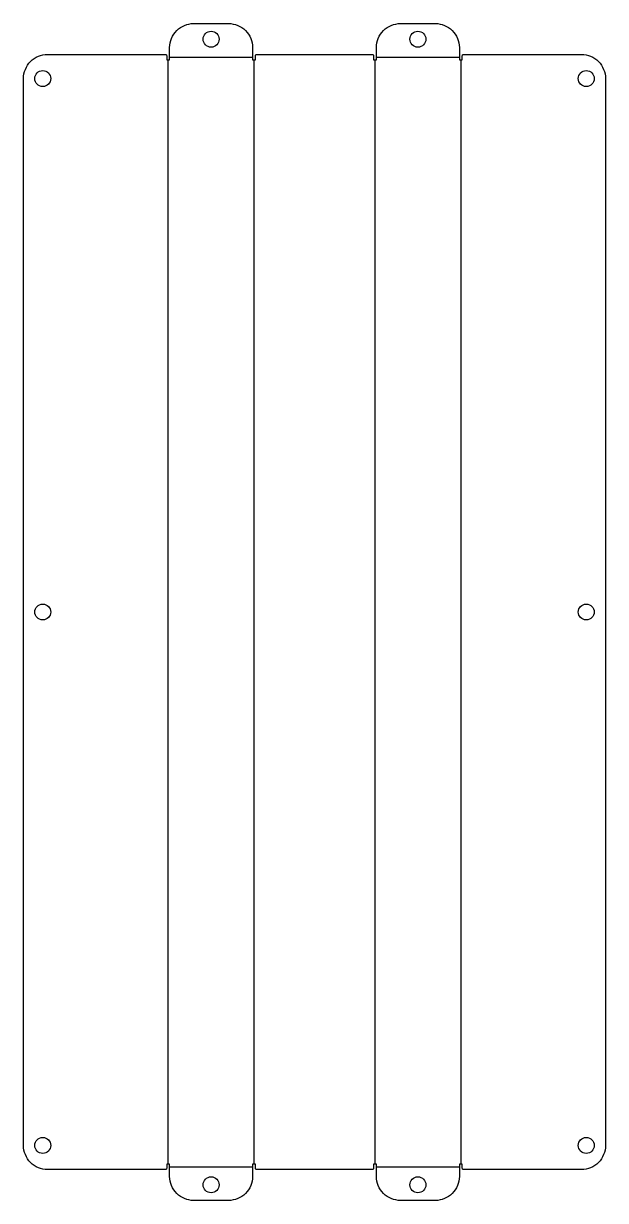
# Model space of a CAD drawing. Extents: x -121 to 121, y -244 to 244.
import ezdxf

# ---------------------------------------------------------------- set-up
doc = ezdxf.new("R2010")
doc.units = 0

msp = doc.modelspace()

# ---------------------------------------------------------------- linework, layer by layer
at = {"layer": '1'}
msp.add_lwpolyline([(120.98, 221.5), (120.98, -221.5, -0.414214), (110.98, -231.5), (61.93, -231.5, -0.414214), (61.43, -231), (61.43, -229.22), (60.22, -229.22), (60.22, -234.35, -0.414214), (50.22, -244.35), (35.76, -244.35, -0.414214), (25.76, -234.35), (25.76, -229.22), (24.55, -229.22), (24.55, -231, -0.414214), (24.05, -231.5), (-24.05, -231.5, -0.414214), (-24.55, -231), (-24.55, -229.22), (-25.76, -229.22), (-25.76, -234.35, -0.414214), (-35.76, -244.35), (-50.22, -244.35, -0.414214), (-60.22, -234.35), (-60.22, -229.22), (-61.43, -229.22), (-61.43, -231, -0.414214), (-61.93, -231.5), (-110.98, -231.5, -0.414214), (-120.98, -221.5), (-120.98, 221.5, -0.414214), (-110.98, 231.5), (-61.93, 231.5, -0.414214), (-61.43, 231), (-61.43, 229.22), (-60.22, 229.22), (-60.22, 234.35, -0.414214), (-50.22, 244.35), (-35.76, 244.35, -0.414214), (-25.76, 234.35), (-25.76, 229.22), (-24.55, 229.22), (-24.55, 231, -0.414214), (-24.05, 231.5), (24.05, 231.5, -0.414214), (24.55, 231), (24.55, 229.22), (25.76, 229.22), (25.76, 234.35, -0.414214), (35.76, 244.35), (50.22, 244.35, -0.414214), (60.22, 234.35), (60.22, 229.22), (61.43, 229.22), (61.43, 231, -0.414214), (61.93, 231.5), (110.98, 231.5, -0.414214)], format="xyb", close=True, dxfattribs=at)
for centre in [(-42.99, 237.84), (42.99, 237.84), (-112.98, 221.5), (112.98, 221.5), (-112.98, 0), (112.98, 0), (-112.98, -221.5), (112.98, -221.5), (-42.99, -237.84), (42.99, -237.84)]:
    msp.add_circle(centre, 3.3, dxfattribs=at)
at = {"layer": '2'}
for p, q in [((-60.22, 230.43), (-25.76, 230.43)), ((25.76, 230.43), (60.22, 230.43)), ((-60.82, -229.22), (-60.82, 229.22)), ((-25.16, 229.22), (-25.16, -229.22)), ((25.16, -229.22), (25.16, 229.22)), ((60.82, 229.22), (60.82, -229.22)), ((-60.22, -230.43), (-25.76, -230.43)), ((25.76, -230.43), (60.22, -230.43))]:
    msp.add_line(p, q, dxfattribs=at)

doc.saveas('drawing.dxf')
